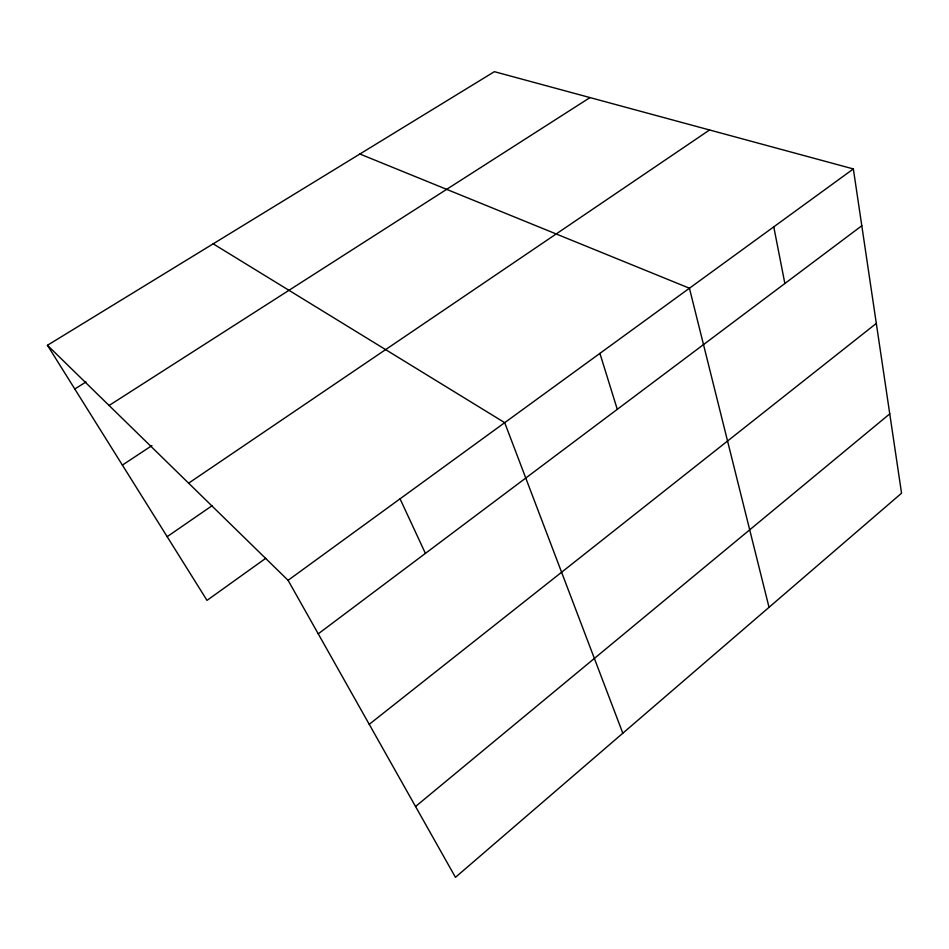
<?xml version="1.0" encoding="UTF-8"?>
<svg xmlns="http://www.w3.org/2000/svg" width="949" height="949" viewBox="0 0 949 949"><rect width="100%" height="100%" fill="white"/><g stroke="black" fill="none" stroke-linecap="round" stroke-linejoin="round"><path stroke-width="1.42" d="M415.543 806.508L889.759 413.859M369.244 724.324L876.307 323.407M318.247 633.837L861.799 225.755M288.081 580.313L853.353 168.934L901.55 493.207L455.461 877.327L288.081 580.313L47.45 345.282L494.382 71.673L853.353 168.934M265.673 558.356L207.012 600.373L47.45 345.282M167.166 536.671L212.303 505.568M188.626 483.171L709.555 129.977M122.397 465.093L151.911 445.615M109.088 405.484L589.993 97.581M74.793 389.007L86.003 381.961M359.873 154.011L689.437 288.223L769.034 607.324M213.181 243.822L504.702 422.673L622.817 733.221M400.051 498.818L425.401 553.397M599.91 353.372L617.277 409.339M773.767 226.847L784.87 283.514"/></g></svg>
